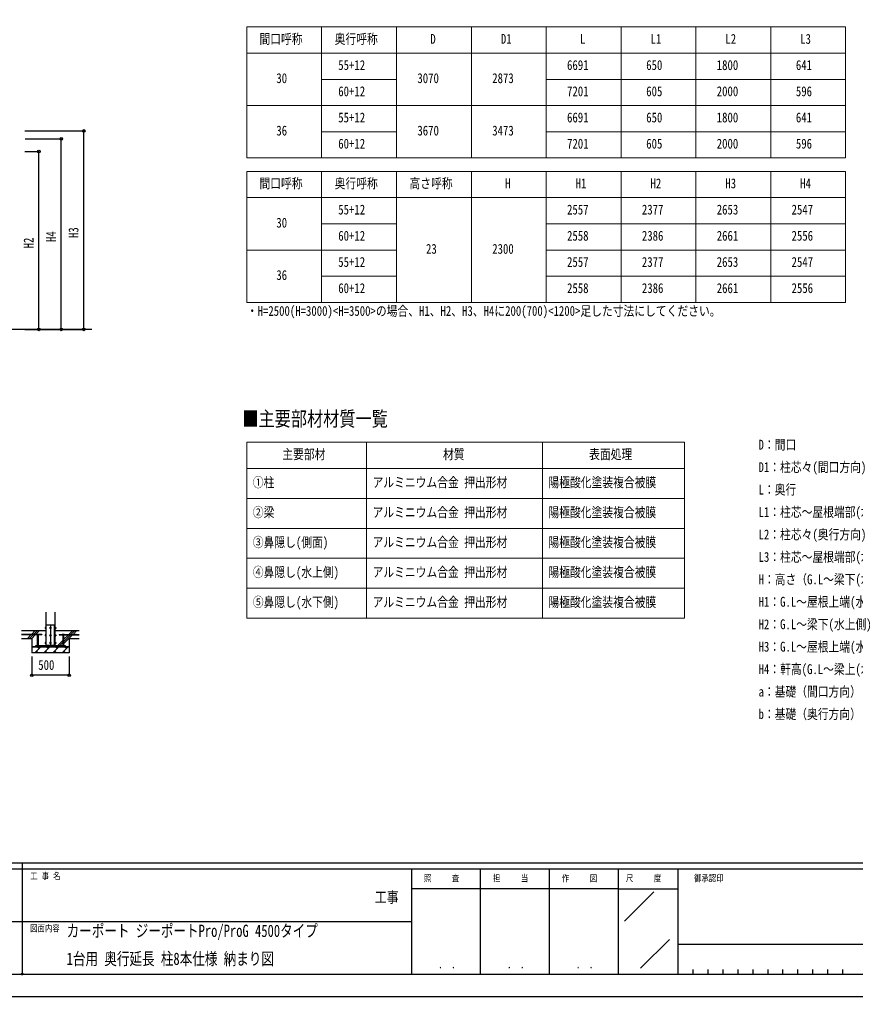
# Model space of a CAD drawing. Units: millimetres, scale not verified. Extents: x -16820 to 16820, y -11880 to 11880.
# Drawn here: x -57 to 11113, y -11880 to 1176 of the extents above; entities that cross this region are included whole.
import ezdxf
from ezdxf.enums import TextEntityAlignment as Align

# ---------------------------------------------------------------- set-up
doc = ezdxf.new("R2010")
doc.units = ezdxf.units.MM
doc.header["$LTSCALE"] = 50
doc.header["$PDMODE"] = 32
doc.header["$PDSIZE"] = 25
doc.layers.add('0-1_TABLE1', color=7, linetype='Continuous', lineweight=18)
for name, color, linetype in [('0-2_USER1', 3, 'Continuous'), ('0-3_YKK_11', 7, 'Continuous'), ('0-4_YKK_12', 2, 'Continuous'), ('0-5_YKK_13', 4, 'Continuous'), ('0-6_YKK_A1', 4, 'Continuous'), ('0-7_YKK_D', 6, 'Continuous'), ('0-8_YKK_ZWAK', 7, 'Continuous')]:
    doc.layers.add(name, color=color, linetype=linetype)
doc.styles.add('ＭＳ ゴシック', font='')
doc.styles.get('ＭＳ ゴシック').set_extended_font_data('MS Gothic')

msp = doc.modelspace()

# ---------------------------------------------------------------- linework, layer by layer
at = {"layer": '0-1_TABLE1'}
for p, q in [((2980.08, 1077), (10980.08, 1077)), ((2980.08, 1077), (2980.08, -673)), ((3980.08, 1077), (3980.08, -673)), ((4980.08, 1077), (4980.08, -673)), ((5980.08, 1077), (5980.08, -673)), ((6980.08, 1077), (6980.08, -673)), ((7980.08, 1077), (7980.08, -673)), ((8980.08, 1077), (8980.08, -673)), ((9980.08, 1077), (9980.08, -673)), ((10980.08, 1077), (10980.08, -673)), ((2980.08, 727), (10980.08, 727)), ((3980.08, 377), (4980.08, 377)), ((6980.08, 377), (10980.08, 377)), ((2980.08, 27), (10980.08, 27)), ((3980.08, -323), (4980.08, -323)), ((6980.08, -323), (10980.08, -323)), ((2980.08, -673), (10980.08, -673)), ((2980.08, -854), (10980.08, -854)), ((2980.08, -854), (2980.08, -2604)), ((3980.08, -854), (3980.08, -2604)), ((4980.08, -854), (4980.08, -2604)), ((5980.08, -854), (5980.08, -2604)), ((6980.08, -854), (6980.08, -2604)), ((7980.08, -854), (7980.08, -2604)), ((8980.08, -854), (8980.08, -2604)), ((9980.08, -854), (9980.08, -2604)), ((10980.08, -854), (10980.08, -2604)), ((2980.08, -1204), (10980.08, -1204)), ((3980.08, -1554), (4980.08, -1554)), ((6980.08, -1554), (10980.08, -1554)), ((2980.08, -1904), (4980.08, -1904)), ((6980.08, -1904), (10980.08, -1904)), ((3980.08, -2254), (4980.08, -2254)), ((6980.08, -2254), (10980.08, -2254)), ((2980.08, -2604), (10980.08, -2604)), ((2980.08, -4474), (8830.08, -4474)), ((2980.08, -4474), (2980.08, -6824)), ((4580.08, -4474), (4580.08, -6824)), ((6930.08, -4474), (6930.08, -6824)), ((8830.08, -4474), (8830.08, -6824)), ((2980.08, -4824), (8830.08, -4824)), ((2980.08, -5224), (8830.08, -5224)), ((2980.08, -5624), (8830.08, -5624)), ((2980.08, -6024), (8830.08, -6024)), ((2980.08, -6424), (8830.08, -6424)), ((2980.08, -6824), (8830.08, -6824))]:
    msp.add_line(p, q, dxfattribs=at)
at = {"layer": '0-3_YKK_11'}
for p, q in [((106.08, -7207), (156.08, -7207)), ((606.08, -7207), (556.08, -7207))]:
    msp.add_line(p, q, dxfattribs=at)
at = {"layer": '0-4_YKK_12'}
msp.add_line((356.08, -6912.5), (356.08, -7212.5), dxfattribs=at)
at = {"layer": '0-5_YKK_13'}
for p, q in [((300.08, -6915), (412.08, -6915)), ((412.08, -7185), (412.08, -6915)), ((176.58, -7042.5), (175.11, -7043.35)), ((176.58, -7042.5), (195.58, -7042.5)), ((180.59, -7050.5), (180.59, -7043.35)), ((191.56, -7050.5), (191.56, -7043.35)), ((195.58, -7042.5), (197.05, -7043.35)), ((197.05, -7050.5), (197.05, -7043.35)), ((285.38, -6948.51), (285.96, -6947.51)), ((285.38, -6948.51), (285.38, -6961.5)), ((285.38, -6961.5), (285.96, -6962.51)), ((285.38, -7048.51), (285.96, -7047.51)), ((285.38, -7048.51), (285.38, -7061.5)), ((290.88, -6947.51), (285.96, -6947.51)), ((290.88, -6951.25), (285.96, -6951.25)), ((290.88, -6958.75), (285.96, -6958.75)), ((290.88, -6962.51), (285.96, -6962.51)), ((290.88, -7047.51), (285.96, -7047.51)), ((290.88, -6947.51), (290.88, -6962.51)), ((292.48, -6947.96), (290.88, -6947.96)), ((290.88, -6954.5), (290.88, -6947.96)), ((290.88, -6954.5), (292.48, -6954.5)), ((290.88, -6955.5), (292.48, -6955.5)), ((290.88, -6962.05), (290.88, -6955.5)), ((290.88, -6962.05), (292.48, -6962.05)), ((290.88, -7047.51), (290.88, -7062.51)), ((292.48, -7047.96), (290.88, -7047.96)), ((290.88, -7054.5), (290.88, -7047.96)), ((292.48, -6954.5), (292.48, -6947.96)), ((292.48, -6962.05), (292.48, -6955.5)), ((292.48, -7054.5), (292.48, -7047.96)), ((419.68, -6947.95), (421.28, -6947.95)), ((419.68, -6954.5), (419.68, -6947.95)), ((421.28, -6954.5), (419.68, -6954.5)), ((421.28, -6955.5), (419.68, -6955.5)), ((419.68, -6962.05), (419.68, -6955.5)), ((421.28, -6962.05), (419.68, -6962.05)), ((419.68, -7047.95), (421.28, -7047.95)), ((419.68, -7054.5), (419.68, -7047.95)), ((421.28, -6947.49), (426.2, -6947.49)), ((421.28, -6947.49), (421.28, -6962.51)), ((421.28, -6954.5), (421.28, -6947.95)), ((421.28, -6951.25), (426.2, -6951.25)), ((421.28, -6962.05), (421.28, -6955.5)), ((421.28, -6958.75), (426.2, -6958.75)), ((421.28, -6962.51), (426.2, -6962.51)), ((421.28, -7047.49), (426.2, -7047.49)), ((421.28, -7047.49), (421.28, -7062.51)), ((421.28, -7054.5), (421.28, -7047.95)), ((426.78, -6948.5), (426.2, -6947.49)), ((426.78, -6961.5), (426.2, -6962.51)), ((426.78, -7048.5), (426.2, -7047.49)), ((426.78, -6948.5), (426.78, -6961.5)), ((426.78, -7048.5), (426.78, -7061.5)), ((516.58, -7042.5), (515.11, -7043.35)), ((515.11, -7050.5), (515.11, -7043.35)), ((535.58, -7042.5), (516.58, -7042.5)), ((520.59, -7050.5), (520.59, -7043.35)), ((531.56, -7050.5), (531.56, -7043.35)), ((535.58, -7042.5), (537.05, -7043.35)), ((180.08, -7050.5), (180.08, -7195)), ((192.08, -7050.5), (192.08, -7195)), ((285.38, -7061.5), (285.96, -7062.51)), ((285.38, -7148.51), (285.96, -7147.51)), ((285.38, -7148.51), (285.38, -7161.5)), ((285.38, -7161.5), (285.96, -7162.51)), ((290.88, -7051.25), (285.96, -7051.25)), ((290.88, -7058.75), (285.96, -7058.75)), ((290.88, -7062.51), (285.96, -7062.51)), ((290.88, -7147.51), (285.96, -7147.51)), ((290.88, -7151.25), (285.96, -7151.25)), ((290.88, -7158.75), (285.96, -7158.75)), ((290.88, -7162.51), (285.96, -7162.51)), ((290.88, -7054.5), (292.48, -7054.5)), ((290.88, -7055.5), (292.48, -7055.5)), ((290.88, -7062.05), (290.88, -7055.5)), ((290.88, -7062.05), (292.48, -7062.05)), ((290.88, -7147.51), (290.88, -7162.51)), ((292.48, -7147.96), (290.88, -7147.96)), ((290.88, -7154.5), (290.88, -7147.96)), ((290.88, -7154.5), (292.48, -7154.5)), ((290.88, -7155.5), (292.48, -7155.5)), ((290.88, -7162.05), (290.88, -7155.5)), ((290.88, -7162.05), (292.48, -7162.05)), ((292.48, -7062.05), (292.48, -7055.5)), ((292.48, -7154.5), (292.48, -7147.96)), ((292.48, -7162.05), (292.48, -7155.5)), ((421.28, -7054.5), (419.68, -7054.5)), ((421.28, -7055.5), (419.68, -7055.5)), ((419.68, -7062.05), (419.68, -7055.5)), ((421.28, -7062.05), (419.68, -7062.05)), ((419.68, -7147.95), (421.28, -7147.95)), ((419.68, -7154.5), (419.68, -7147.95)), ((421.28, -7154.5), (419.68, -7154.5)), ((421.28, -7155.5), (419.68, -7155.5)), ((419.68, -7162.05), (419.68, -7155.5)), ((421.28, -7162.05), (419.68, -7162.05)), ((421.28, -7051.25), (426.2, -7051.25)), ((421.28, -7062.05), (421.28, -7055.5)), ((421.28, -7058.75), (426.2, -7058.75)), ((421.28, -7062.51), (426.2, -7062.51)), ((421.28, -7147.49), (426.2, -7147.49)), ((421.28, -7147.49), (421.28, -7162.51)), ((421.28, -7154.5), (421.28, -7147.95)), ((421.28, -7151.25), (426.2, -7151.25)), ((421.28, -7162.05), (421.28, -7155.5)), ((421.28, -7158.75), (426.2, -7158.75)), ((421.28, -7162.51), (426.2, -7162.51)), ((426.78, -7061.5), (426.2, -7062.51)), ((426.78, -7148.5), (426.2, -7147.49)), ((426.78, -7161.5), (426.2, -7162.51)), ((426.78, -7148.5), (426.78, -7161.5)), ((520.08, -7050.5), (520.08, -7195)), ((532.08, -7050.5), (532.08, -7195)), ((180.08, -7195), (192.08, -7195)), ((180.08, -7208.5), (192.08, -7208.5)), ((412.08, -7195), (412.08, -7185)), ((532.08, -7195), (520.08, -7195)), ((532.08, -7208.5), (520.08, -7208.5))]:
    msp.add_line(p, q, dxfattribs=at)
for points in [[(300.08, -7195), (300.08, -7185), (300.08, -6915)], [(197.05, -7050.5), (175.11, -7050.5), (175.11, -7043.35)], [(293.58, -6946.5), (292.48, -6946.5), (292.48, -6963.5), (293.58, -6963.5)], [(293.58, -7046.5), (292.48, -7046.5), (292.48, -7063.5), (293.58, -7063.5)], [(418.58, -6946.5), (419.68, -6946.5), (419.68, -6963.5), (418.58, -6963.5)], [(418.58, -7046.5), (419.68, -7046.5), (419.68, -7063.5), (418.58, -7063.5)], [(515.11, -7050.5), (537.05, -7050.5), (537.05, -7043.35)], [(293.58, -7146.5), (292.48, -7146.5), (292.48, -7163.5), (293.58, -7163.5)], [(418.58, -7146.5), (419.68, -7146.5), (419.68, -7163.5), (418.58, -7163.5)], [(180.08, -7207), (180.08, -7208.5), (182.08, -7210.5), (190.08, -7210.5)], [(192.08, -7207), (192.08, -7208.5), (190.08, -7210.5)], [(520.08, -7207), (520.08, -7208.5), (522.08, -7210.5)], [(532.08, -7207), (532.08, -7208.5), (530.08, -7210.5), (522.08, -7210.5)]]:
    msp.add_lwpolyline(points, dxfattribs=at)
for points in [[(356.08, -6947.49), (349.58, -6951.25), (349.58, -6958.75), (356.08, -6962.51), (362.58, -6958.75), (362.58, -6951.25)], [(356.08, -7047.49), (349.58, -7051.25), (349.58, -7058.75), (356.08, -7062.51), (362.58, -7058.75), (362.58, -7051.25)], [(356.08, -7147.49), (349.58, -7151.25), (349.58, -7158.75), (356.08, -7162.51), (362.58, -7158.75), (362.58, -7151.25)], [(156.08, -7207), (556.08, -7207), (556.08, -7195), (156.08, -7195)]]:
    msp.add_lwpolyline(points, close=True, dxfattribs=at)
for centre, radius in [((356.08, -6955), 8.5), ((356.08, -7055), 8.5), ((356.08, -6955), 6.5), ((356.08, -7055), 6.5), ((356.08, -7155), 8.5), ((356.08, -7155), 6.5)]:
    msp.add_circle(centre, radius, dxfattribs=at)
for centre, radius, start, end in [((177.85, -7047.36), 4.86, 55.61575, 124.38425), ((186.08, -7060.65), 18.15, 72.41205, 107.58795), ((194.31, -7047.36), 4.86, 55.61575, 124.38425), ((288.68, -6949.38), 3.31, 145.51973, 214.48027), ((297.8, -6955), 12.42, 162.41205, 197.58795), ((288.7, -6960.63), 3.32, 145.61575, 214.38425), ((288.68, -7049.38), 3.31, 145.51973, 214.48027), ((356.08, -6955), 7.05, 157.21814, 202.78186), ((356.08, -6955), 7.05, 97.21814, 142.78186), ((356.08, -6955), 7.05, 217.21814, 262.78186), ((356.08, -7055), 7.05, 97.21814, 142.78186), ((356.08, -6955), 7.05, 37.21814, 82.78186), ((356.08, -6955), 7.05, 277.21814, 322.78186), ((356.08, -7055), 7.05, 37.21814, 82.78186), ((356.08, -6955), 7.05, 337.21814, 22.78186), ((423.46, -6949.37), 3.32, 325.61575, 34.38425), ((414.36, -6955), 12.42, 342.41205, 17.58795), ((423.46, -6960.63), 3.32, 325.61575, 34.38425), ((423.46, -7049.37), 3.32, 325.61575, 34.38425), ((517.85, -7047.36), 4.86, 55.61575, 124.38425), ((526.08, -7060.65), 18.15, 72.41205, 107.58795), ((534.31, -7047.36), 4.86, 55.61575, 124.38425), ((297.8, -7055), 12.42, 162.41205, 197.58795), ((288.7, -7060.63), 3.32, 145.61575, 214.38425), ((288.68, -7149.38), 3.31, 145.51973, 214.48027), ((297.8, -7155), 12.42, 162.41205, 197.58795), ((288.7, -7160.63), 3.32, 145.61575, 214.38425), ((356.08, -7055), 7.05, 157.21814, 202.78186), ((356.08, -7155), 7.05, 157.21814, 202.78186), ((356.08, -7055), 7.05, 217.21814, 262.78186), ((356.08, -7155), 7.05, 97.21814, 142.78186), ((356.08, -7155), 7.05, 217.21814, 262.78186), ((356.08, -7055), 7.05, 277.21814, 322.78186), ((356.08, -7155), 7.05, 37.21814, 82.78186), ((356.08, -7155), 7.05, 277.21814, 322.78186), ((356.08, -7055), 7.05, 337.21814, 22.78186), ((356.08, -7155), 7.05, 337.21814, 22.78186), ((414.36, -7055), 12.42, 342.41205, 17.58795), ((423.46, -7060.63), 3.32, 325.61575, 34.38425), ((423.46, -7149.37), 3.32, 325.61575, 34.38425), ((414.36, -7155), 12.42, 342.41205, 17.58795), ((423.46, -7160.63), 3.32, 325.61575, 34.38425)]:
    msp.add_arc(centre, radius, start, end, dxfattribs=at)
at = {"layer": '0-6_YKK_A1'}
for p, q in [((910.46, -2965), (-677.92, -2965)), ((293.58, -6745), (293.58, -7185)), ((418.58, -7185), (418.58, -6745)), ((293.58, -6995), (-29.08, -6995)), ((241.08, -7042.5), (-29.08, -7042.5)), ((175.11, -7047.5), (-29.08, -7047.5)), ((48.37, -7095), (95.87, -7047.5)), ((76.65, -7095), (124.15, -7047.5)), ((100.87, -7042.5), (103.59, -7039.78)), ((104.93, -7095), (152.43, -7047.5)), ((105.86, -7037.51), (148.37, -6995)), ((129.15, -7042.5), (176.65, -6995)), ((157.43, -7042.5), (204.93, -6995)), ((241.08, -7047.5), (197.05, -7047.5)), ((241.08, -7042.5), (241.08, -7047.5)), ((741.24, -6995), (418.58, -6995)), ((471.08, -7042.5), (741.24, -7042.5)), ((471.08, -7042.5), (471.08, -7047.5)), ((471.08, -7047.5), (515.11, -7047.5)), ((532.08, -7167.85), (652.43, -7047.5)), ((532.08, -7139.57), (624.15, -7047.5)), ((532.08, -7111.29), (595.87, -7047.5)), ((537.05, -7047.5), (741.24, -7047.5)), ((600.87, -7042.5), (603.59, -7039.78)), ((605.86, -7037.51), (648.37, -6995)), ((629.15, -7042.5), (676.65, -6995)), ((657.43, -7042.5), (704.93, -6995)), ((-29.08, -7095), (106.08, -7095)), ((106.08, -7095), (106.08, -7287)), ((448.37, -7195), (520.08, -7123.29)), ((476.65, -7195), (520.08, -7151.57)), ((504.93, -7195), (520.08, -7179.85)), ((606.08, -7095), (741.24, -7095)), ((606.08, -7095), (606.08, -7287)), ((156.08, -7207), (106.08, -7207)), ((606.08, -7207), (106.08, -7207)), ((606.08, -7287), (106.08, -7287)), ((146.82, -7287), (226.82, -7207)), ((300.08, -7195), (156.08, -7195)), ((156.08, -7195), (156.08, -7207)), ((169.48, -7264.34), (192.14, -7287)), ((204.15, -7229.66), (184.99, -7210.5)), ((268.24, -7287), (348.24, -7207)), ((290.9, -7264.34), (313.56, -7287)), ((293.58, -7185), (418.58, -7185)), ((325.58, -7229.66), (302.91, -7207)), ((389.66, -7287), (469.66, -7207)), ((412.08, -7195), (556.08, -7195)), ((412.32, -7264.34), (434.98, -7287)), ((447, -7229.66), (424.34, -7207)), ((511.08, -7287), (591.08, -7207)), ((533.74, -7264.34), (556.4, -7287)), ((568.42, -7229.66), (545.76, -7207)), ((556.08, -7195), (556.08, -7207)), ((556.08, -7207), (606.08, -7207))]:
    msp.add_line(p, q, dxfattribs=at)
for centre in [(16.08, -7040), (106.08, -7040), (196.08, -7040), (516.08, -7040), (606.08, -7040), (696.08, -7040)]:
    msp.add_circle(centre, 2.5, dxfattribs=at)
at = {"layer": '0-7_YKK_D'}
for p, q in [((15.19, -312.11), (802.22, -312.11)), ((801.22, -2965), (801.22, -312.11)), ((16.19, -417.86), (502.22, -417.86)), ((501.22, -2965), (501.22, -417.86)), ((15.19, -587.86), (202.22, -587.86)), ((201.22, -2965), (201.22, -587.86)), ((15.19, -2965), (802.22, -2965)), ((106.08, -7337), (106.08, -7588)), ((606.08, -7337), (606.08, -7588)), ((606.08, -7587), (106.08, -7587))]:
    msp.add_line(p, q, dxfattribs=at)
for centre in [(801.22, -312.11), (501.22, -417.86), (201.22, -587.86), (201.22, -2965), (501.22, -2965), (801.22, -2965), (106.08, -7587), (606.08, -7587)]:
    msp.add_circle(centre, 17, dxfattribs=at)
at = {"layer": '0-8_YKK_ZWAK'}
for p, q in [((15580.08, -10100), (-15619.92, -10100)), ((-19.92, -10180), (-5219.92, -10180)), ((-19.92, -10100), (-19.92, -11580)), ((5180.08, -10180), (-19.92, -10180)), ((6100.08, -10180), (6100.08, -11580)), ((7020.08, -10180), (7020.08, -11580)), ((7940.08, -10180), (7940.08, -11580)), ((8740.08, -10180), (7940.08, -10180)), ((12870.08, -10180), (8740.08, -10180)), ((8740.08, -10180), (8740.08, -11580)), ((7940.08, -10440), (5180.08, -10440)), ((7940.08, -10440), (8740.08, -10440)), ((8028.42, -10873.16), (8420.15, -10481.43)), ((-5189.92, -10880), (-19.92, -10880)), ((-19.92, -10880), (5180.08, -10880)), ((8242.69, -11503.95), (8627.57, -11119.07)), ((8740.08, -11180), (12870.08, -11180)), ((-5219.92, -11580), (-19.92, -11580)), ((-19.92, -11580), (5180.08, -11580)), ((5180.08, -11580), (7940.08, -11580)), ((7940.08, -11580), (8740.08, -11580)), ((8740.08, -11580), (12870.08, -11580)), ((8940.08, -11520), (8940.08, -11580)), ((9140.08, -11520), (9140.08, -11580)), ((9340.08, -11520), (9340.08, -11580)), ((9540.08, -11520), (9540.08, -11580)), ((9740.08, -11520), (9740.08, -11580)), ((9940.08, -11520), (9940.08, -11580)), ((10140.08, -11520), (10140.08, -11580)), ((10340.08, -11520), (10340.08, -11580)), ((10540.08, -11520), (10540.08, -11580)), ((10740.08, -11520), (10740.08, -11580)), ((10940.08, -11520), (10940.08, -11580))]:
    msp.add_line(p, q, dxfattribs=at)
msp.add_lwpolyline([(-16820, -11880), (16820, -11880), (16820, 11880), (-16820, 11880)], close=True, dxfattribs=at)
msp.add_lwpolyline([(7940.08, -10180), (5180.08, -10180), (5180.08, -11580)], dxfattribs=at)
msp.add_point((-19.92, -11580), dxfattribs=at)

# ---------------------------------------------------------------- texts
at = {"layer": '0-1_TABLE1', "style": 'ＭＳ ゴシック', "width": 0.8}
for s, p in [('間口呼称', (3148.88, 812)), ('奥行呼称', (4153.68, 812)), ('D', (5432.08, 812)), ('D1', (6374.48, 812)), ('L', (7432.08, 812)), ('L1', (8374.48, 812)), ('L2', (9374.48, 812)), ('L3', (10374.48, 812)), ('55+12', (4201.68, 462)), ('6691', (7259.28, 462)), ('650', (8316.88, 462)), ('1800', (9259.28, 462)), ('641', (10316.88, 462)), ('30', (3374.48, 287)), ('3070', (5259.28, 287)), ('2873', (6259.28, 287)), ('60+12', (4201.68, 112)), ('7201', (7259.28, 112)), ('605', (8316.88, 112)), ('2000', (9259.28, 112)), ('596', (10316.88, 112)), ('55+12', (4201.68, -238)), ('6691', (7259.28, -238)), ('650', (8316.88, -238)), ('1800', (9259.28, -238)), ('641', (10316.88, -238)), ('36', (3374.48, -413)), ('3670', (5259.28, -413)), ('3473', (6259.28, -413)), ('60+12', (4201.68, -588)), ('7201', (7259.28, -588)), ('605', (8316.88, -588)), ('2000', (9259.28, -588)), ('596', (10316.88, -588)), ('間口呼称', (3148.88, -1119)), ('奥行呼称', (4153.68, -1119)), ('高さ呼称', (5153.68, -1119)), ('H', (6432.08, -1119)), ('H1', (7374.48, -1119)), ('H2', (8374.48, -1119)), ('H3', (9374.48, -1119)), ('H4', (10374.48, -1119)), ('55+12', (4201.68, -1469)), ('2557', (7259.28, -1469)), ('2377', (8259.28, -1469)), ('2653', (9259.28, -1469)), ('2547', (10259.28, -1469)), ('30', (3374.48, -1644)), ('60+12', (4201.68, -1819)), ('2558', (7259.28, -1819)), ('2386', (8259.28, -1819)), ('2661', (9259.28, -1819)), ('2556', (10259.28, -1819)), ('23', (5374.48, -1994)), ('2300', (6259.28, -1994)), ('55+12', (4201.68, -2169)), ('2557', (7259.28, -2169)), ('2377', (8259.28, -2169)), ('2653', (9259.28, -2169)), ('2547', (10259.28, -2169)), ('36', (3374.48, -2344)), ('60+12', (4201.68, -2519)), ('2558', (7259.28, -2519)), ('2386', (8259.28, -2519)), ('2661', (9259.28, -2519)), ('2556', (10259.28, -2519)), ('主要部材', (3453.68, -4739)), ('材質', (5601.48, -4739)), ('表面処理', (7553.68, -4739)), ('①柱', (3060.08, -5114)), ('アルミニウム合金 押出形材', (4660.08, -5114)), ('陽極酸化塗装複合被膜', (7010.08, -5114)), ('②梁', (3060.08, -5514)), ('アルミニウム合金 押出形材', (4660.08, -5514)), ('陽極酸化塗装複合被膜', (7010.08, -5514)), ('③鼻隠し(側面)', (3060.08, -5914)), ('アルミニウム合金 押出形材', (4660.08, -5914)), ('陽極酸化塗装複合被膜', (7010.08, -5914)), ('④鼻隠し(水上側)', (3060.08, -6314)), ('アルミニウム合金 押出形材', (4660.08, -6314)), ('陽極酸化塗装複合被膜', (7010.08, -6314)), ('⑤鼻隠し(水下側)', (3060.08, -6714)), ('アルミニウム合金 押出形材', (4660.08, -6714)), ('陽極酸化塗装複合被膜', (7010.08, -6714))]:
    msp.add_text(s, height=132, dxfattribs=at).set_placement(p, align=Align.BOTTOM_LEFT)
at = {"layer": '0-2_USER1', "style": 'ＭＳ ゴシック'}
for s, height, width, p in [('・H=2500(H=3000)<H=3500>の場合、H1、H2、H3、H4に200(700)<1200>足した寸法にしてください。', 132, 0.8, (2980.08, -2823.32)), ('■主要部材材質一覧', 197.9, 0.8, (2920.5, -4317.84)), ('D：間口', 132, 0.8, (9817.84, -4611.22)), ('D1：柱芯々(間口方向)', 132, 0.8, (9817.84, -4911.22)), ('L：奥行', 132, 0.8, (9817.84, -5211.22)), ('L1：柱芯～屋根端部(水下側)', 132, 0.8, (9817.84, -5511.22)), ('L2：柱芯々(奥行方向)', 132, 0.8, (9817.84, -5811.22)), ('L3：柱芯～屋根端部(水上側)', 132, 0.8, (9817.84, -6111.22)), ('H：高さ（G.L～梁下(水下側))', 132, 0.8, (9817.84, -6411.22)), ('H1：G.L～屋根上端(水下側)', 132, 0.8, (9817.84, -6711.22)), ('H2：G.L～梁下(水上側)', 132, 0.8, (9817.84, -7011.22)), ('H3：G.L～屋根上端(水上側)', 132, 0.8, (9817.84, -7311.22)), ('H4：軒高(G.L～梁上(水上側))', 132, 0.8, (9817.84, -7611.22)), ('a：基礎（間口方向）', 132, 0.8, (9817.84, -7911.22)), ('b：基礎（奥行方向）', 132, 0.8, (9817.84, -8211.22)), ('カーポート ジーポートPro/ProG 4500タイプ', 164.2, 0.75, (572, -11134)), ('1台用 奥行延長 柱8本仕様 納まり図', 164.2, 0.75, (572, -11507.33))]:
    msp.add_text(s, height=height, dxfattribs=dict(at, width=width)).set_placement(p, align=Align.BOTTOM_LEFT)
at = {"layer": '0-7_YKK_D', "style": 'ＭＳ ゴシック', "width": 0.8}
for s, p in [('H4', (469.22, -1797.03)), ('H3', (769.22, -1744.15)), ('H2', (169.22, -1882.03))]:
    msp.add_text(s, height=132, rotation=90, dxfattribs=at).set_placement(p, align=Align.BOTTOM_LEFT)
msp.add_text('500', height=132, dxfattribs=at).set_placement((192.88, -7555), align=Align.BOTTOM_LEFT)
at = {"layer": '0-8_YKK_ZWAK', "style": 'ＭＳ ゴシック', "width": 0.8}
for s, height, p in [('工 事 名', 87.98, (85.08, -10340)), ('照     査', 87.98, (5345.68, -10370)), ('担     当', 87.98, (6268.88, -10370)), ('作     図', 87.98, (7188.88, -10370)), ('尺     度', 87.98, (8045.68, -10370)), ('御承認印', 87.98, (8956.55, -10370)), ('工事', 146.6, (4689.33, -10669.86)), ('図面内容', 87.98, (85.08, -11040)), ('． ．', 103.7, (5540, -11537.41)), ('． ．', 103.7, (6460, -11537.41)), ('． ．', 103.7, (7380, -11537.41))]:
    msp.add_text(s, height=height, dxfattribs=at).set_placement(p, align=Align.BOTTOM_LEFT)

doc.saveas('drawing.dxf')
